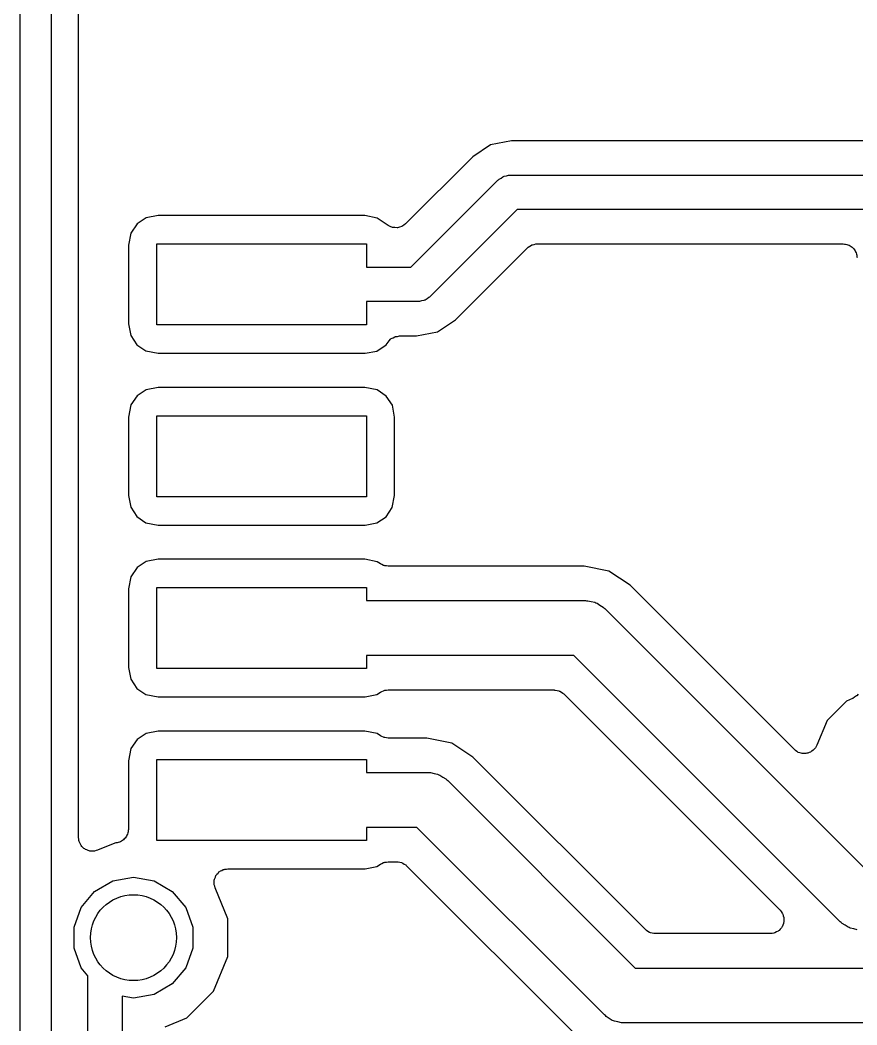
# Model space of a CAD drawing. Extents: x 25.3 to 49.5, y -85 to -25.3.
# Drawn here: x 25.29 to 31.47, y -70.12 to -62.69 of the extents above; entities that cross this region are included whole.
import ezdxf

# ---------------------------------------------------------------- set-up
doc = ezdxf.new("R2010")
doc.units = 0
doc.header["$MEASUREMENT"] = 0
doc.layers.add('BLACK', color=7, linetype='CONTINUOUS')

msp = doc.modelspace()

# ---------------------------------------------------------------- linework, layer by layer
at = {"layer": 'Black'}
for p, q in [((25.2857, -84.836), (25.2857, -25.4)), ((25.5143, -25.5143), (25.5143, -84.7217)), ((25.7175, -68.7311), (25.7175, -61.8705)), ((28.7622, -63.6117), (28.6307, -63.6996)), ((28.9172, -63.5809), (28.7622, -63.6117)), ((36.496, -63.5809), (28.9172, -63.5809)), ((28.6307, -63.6996), (28.1352, -64.195)), ((28.8174, -63.8721), (28.822, -63.8689)), ((28.822, -63.8689), (28.8256, -63.8646)), ((28.8256, -63.8646), (28.8399, -63.8563)), ((28.8399, -63.8563), (28.8535, -63.8468)), ((28.8535, -63.8468), (28.8589, -63.8454)), ((28.8589, -63.8454), (28.8638, -63.8426)), ((28.8638, -63.8426), (28.8801, -63.8397)), ((28.8801, -63.8397), (28.8961, -63.8354)), ((28.8961, -63.8354), (28.9017, -63.8359)), ((28.9017, -63.8359), (28.9072, -63.8349)), ((28.9072, -63.8349), (36.506, -63.8349)), ((28.1735, -64.516), (28.8174, -63.8721)), ((28.9598, -64.0889), (28.3159, -64.7328)), ((36.4534, -64.0889), (28.9598, -64.0889)), ((26.2182, -64.151), (26.1498, -64.1959)), ((26.3052, -64.1341), (26.2182, -64.151)), ((27.8347, -64.1341), (26.3052, -64.1341)), ((27.9247, -64.1521), (27.8347, -64.1341)), ((28.0065, -64.2074), (27.9247, -64.1521)), ((26.1498, -64.1959), (26.1043, -64.2634)), ((28.0219, -64.2142), (28.0065, -64.2074)), ((28.0371, -64.2213), (28.0219, -64.2142)), ((28.038, -64.2214), (28.0371, -64.2213)), ((28.0388, -64.2218), (28.038, -64.2214)), ((28.0555, -64.223), (28.0388, -64.2218)), ((28.0722, -64.2244), (28.0555, -64.223)), ((28.0731, -64.2242), (28.0722, -64.2244)), ((28.074, -64.2243), (28.0731, -64.2242)), ((28.0901, -64.2196), (28.074, -64.2243)), ((28.1063, -64.2153), (28.0901, -64.2196)), ((28.1071, -64.2148), (28.1063, -64.2153)), ((28.1079, -64.2145), (28.1071, -64.2148)), ((28.1215, -64.2047), (28.1079, -64.2145)), ((28.1352, -64.195), (28.1215, -64.2047)), ((26.1043, -64.2634), (26.0862, -64.3534)), ((26.0862, -64.3534), (26.0862, -64.933)), ((26.2954, -64.9427), (26.2954, -64.3433)), ((26.2954, -64.3433), (27.8448, -64.3433)), ((27.8448, -64.3433), (27.8448, -64.516)), ((28.5026, -64.9053), (29.0353, -64.3727)), ((29.0353, -64.3727), (29.0389, -64.3701)), ((29.0389, -64.3701), (29.0418, -64.3667)), ((29.0418, -64.3667), (29.0533, -64.36)), ((29.0533, -64.36), (29.0642, -64.3524)), ((29.0642, -64.3524), (29.0685, -64.3513)), ((29.0685, -64.3513), (29.0724, -64.349)), ((29.0724, -64.349), (29.0854, -64.3467)), ((29.0854, -64.3467), (29.0982, -64.3433)), ((29.0982, -64.3433), (29.1027, -64.3437)), ((29.1027, -64.3437), (29.1071, -64.3429)), ((29.1071, -64.3429), (31.3694, -64.3429)), ((31.3694, -64.3429), (31.3782, -64.3444)), ((31.3782, -64.3444), (31.3871, -64.3444)), ((31.3871, -64.3444), (31.3954, -64.3475)), ((31.3954, -64.3475), (31.4042, -64.349)), ((31.4042, -64.349), (31.4119, -64.3535)), ((31.4119, -64.3535), (31.4202, -64.3565)), ((31.4202, -64.3565), (31.427, -64.3622)), ((31.427, -64.3622), (31.4347, -64.3667)), ((31.4347, -64.3667), (31.4404, -64.3735)), ((31.4404, -64.3735), (31.4473, -64.3792)), ((31.4473, -64.3792), (31.4517, -64.3869)), ((31.4517, -64.3869), (31.4574, -64.3937)), ((31.4574, -64.3937), (31.4605, -64.4021)), ((31.4605, -64.4021), (31.4649, -64.4098)), ((31.4649, -64.4098), (31.4664, -64.4185)), ((31.4664, -64.4185), (31.4695, -64.4269)), ((31.4695, -64.4269), (31.4695, -64.4357)), ((31.4695, -64.4357), (31.471, -64.4445)), ((27.8448, -64.516), (28.1735, -64.516)), ((28.2744, -64.7595), (28.2695, -64.7623)), ((28.2798, -64.7581), (28.2744, -64.7595)), ((28.2934, -64.7486), (28.2798, -64.7581)), ((28.3077, -64.7403), (28.2934, -64.7486)), ((28.3113, -64.736), (28.3077, -64.7403)), ((28.3159, -64.7328), (28.3113, -64.736)), ((28.2261, -64.77), (27.8448, -64.77)), ((27.8448, -64.77), (27.8448, -64.9427)), ((28.2316, -64.769), (28.2261, -64.77)), ((28.2372, -64.7695), (28.2316, -64.769)), ((28.2532, -64.7652), (28.2372, -64.7695)), ((28.2695, -64.7623), (28.2532, -64.7652)), ((28.3711, -64.9932), (28.5026, -64.9053)), ((26.0862, -64.933), (26.1031, -65.0199)), ((27.8448, -64.9427), (26.2954, -64.9427)), ((26.1031, -65.0199), (26.148, -65.0883)), ((28.0048, -65.0688), (28.0146, -65.0586)), ((28.0146, -65.0586), (28.0237, -65.0478)), ((28.0237, -65.0478), (28.0268, -65.046)), ((28.0268, -65.046), (28.0293, -65.0434)), ((28.0293, -65.0434), (28.042, -65.0372)), ((28.042, -65.0372), (28.0542, -65.0301)), ((28.0542, -65.0301), (28.0578, -65.0295)), ((28.0578, -65.0295), (28.061, -65.0279)), ((28.061, -65.0279), (28.0751, -65.0265)), ((28.0751, -65.0265), (28.089, -65.024)), ((28.089, -65.024), (28.2161, -65.024)), ((28.2161, -65.024), (28.3711, -64.9932)), ((26.148, -65.0883), (26.2155, -65.1338)), ((27.922, -65.135), (27.9904, -65.0901)), ((27.9904, -65.0901), (28.0048, -65.0688)), ((26.2155, -65.1338), (26.3055, -65.1519)), ((26.3055, -65.1519), (27.835, -65.1519)), ((27.835, -65.1519), (27.922, -65.135)), ((26.2182, -65.421), (26.1498, -65.4659)), ((26.3052, -65.4041), (26.2182, -65.421)), ((27.8347, -65.4041), (26.3052, -65.4041)), ((27.9247, -65.4221), (27.8347, -65.4041)), ((27.9922, -65.4677), (27.9247, -65.4221)), ((26.1498, -65.4659), (26.1043, -65.5334)), ((28.0371, -65.5361), (27.9922, -65.4677)), ((26.1043, -65.5334), (26.0862, -65.6234)), ((28.054, -65.623), (28.0371, -65.5361)), ((26.0862, -65.6234), (26.0862, -66.203)), ((26.2954, -66.2127), (26.2954, -65.6133)), ((26.2954, -65.6133), (27.8448, -65.6133)), ((27.8448, -65.6133), (27.8448, -66.2127)), ((28.054, -66.2026), (28.054, -65.623)), ((26.0862, -66.203), (26.1031, -66.2899)), ((27.8448, -66.2127), (26.2954, -66.2127)), ((28.0359, -66.2926), (28.054, -66.2026)), ((26.1031, -66.2899), (26.148, -66.3583)), ((27.9904, -66.3601), (28.0359, -66.2926)), ((26.148, -66.3583), (26.2155, -66.4038)), ((27.922, -66.405), (27.9904, -66.3601)), ((26.2155, -66.4038), (26.3055, -66.4219)), ((26.3055, -66.4219), (27.835, -66.4219)), ((27.835, -66.4219), (27.922, -66.405)), ((26.2182, -66.691), (26.1498, -66.7359)), ((26.3052, -66.6741), (26.2182, -66.691)), ((27.8347, -66.6741), (26.3052, -66.6741)), ((27.9247, -66.6921), (27.8347, -66.6741)), ((27.9488, -66.7084), (27.9247, -66.6921)), ((26.1498, -66.7359), (26.1043, -66.8034)), ((27.9601, -66.7135), (27.9488, -66.7084)), ((27.9709, -66.7197), (27.9601, -66.7135)), ((27.9761, -66.7206), (27.9709, -66.7197)), ((27.981, -66.7228), (27.9761, -66.7206)), ((27.9934, -66.7236), (27.981, -66.7228)), ((28.0056, -66.7258), (27.9934, -66.7236)), ((29.4536, -66.7258), (28.0056, -66.7258)), ((29.6378, -66.7624), (29.4536, -66.7258)), ((29.794, -66.8668), (29.6378, -66.7624)), ((26.1043, -66.8034), (26.0862, -66.8934)), ((26.0862, -66.8934), (26.0862, -67.473)), ((26.2954, -67.4827), (26.2954, -66.8833)), ((26.2954, -66.8833), (27.8448, -66.8833)), ((27.8448, -66.8833), (27.8448, -66.9798)), ((31.0082, -68.081), (29.794, -66.8668)), ((27.8448, -66.9798), (29.4636, -66.9798)), ((29.4636, -66.9798), (29.4724, -66.9814)), ((29.4724, -66.9814), (29.4813, -66.9806)), ((29.4813, -66.9806), (29.5069, -66.9874)), ((29.5069, -66.9874), (29.5331, -66.9921)), ((29.5331, -66.9921), (29.5408, -66.9965)), ((29.5408, -66.9965), (29.5495, -66.9988)), ((29.5495, -66.9988), (29.5712, -67.0141)), ((29.5712, -67.0141), (29.5942, -67.0273)), ((29.5942, -67.0273), (29.6, -67.0342)), ((29.6, -67.0342), (29.6073, -67.0393)), ((29.6073, -67.0393), (31.575, -69.007)), ((29.3794, -67.3862), (27.8448, -67.3862)), ((27.8448, -67.3862), (27.8448, -67.4827)), ((31.3471, -69.3539), (29.3794, -67.3862)), ((26.0862, -67.473), (26.1031, -67.5599)), ((27.8448, -67.4827), (26.2954, -67.4827)), ((26.1031, -67.5599), (26.148, -67.6283)), ((26.148, -67.6283), (26.2155, -67.6739)), ((27.922, -67.675), (27.9496, -67.6569)), ((27.9496, -67.6569), (27.9604, -67.6522)), ((27.9604, -67.6522), (27.9706, -67.6463)), ((27.9706, -67.6463), (27.9765, -67.6453)), ((27.9765, -67.6453), (27.982, -67.6429)), ((27.982, -67.6429), (27.9938, -67.6422)), ((27.9938, -67.6422), (28.0054, -67.6402)), ((28.0054, -67.6402), (29.2321, -67.6402)), ((29.2321, -67.6402), (29.2365, -67.641)), ((29.2365, -67.641), (29.241, -67.6406)), ((29.241, -67.6406), (29.2538, -67.644)), ((29.2538, -67.644), (29.2669, -67.6463)), ((29.2669, -67.6463), (29.2708, -67.6486)), ((29.2708, -67.6486), (29.2751, -67.6497)), ((29.2751, -67.6497), (29.2859, -67.6573)), ((29.2859, -67.6573), (29.2974, -67.664)), ((26.2155, -67.6739), (26.3055, -67.6919)), ((26.3055, -67.6919), (27.835, -67.6919)), ((27.835, -67.6919), (27.922, -67.675)), ((29.2974, -67.664), (29.3003, -67.6674)), ((29.3003, -67.6674), (29.304, -67.67)), ((29.304, -67.67), (30.902, -69.268)), ((31.3924, -67.7226), (31.2495, -67.8655)), ((31.438, -67.7037), (31.3924, -67.7226)), ((31.4386, -67.7033), (31.438, -67.7037)), ((31.4393, -67.7032), (31.4386, -67.7033)), ((31.4534, -67.6939), (31.4393, -67.7032)), ((31.4678, -67.6848), (31.4534, -67.6939)), ((31.4682, -67.6842), (31.4678, -67.6848)), ((31.4688, -67.6838), (31.4682, -67.6842)), ((31.479, -67.6702), (31.4688, -67.6838)), ((31.2495, -67.8655), (31.1739, -68.0481)), ((26.3052, -67.9441), (26.2182, -67.961)), ((27.8347, -67.9441), (26.3052, -67.9441)), ((27.9247, -67.9621), (27.8347, -67.9441)), ((26.1498, -68.0059), (26.1043, -68.0734)), ((26.2182, -67.961), (26.1498, -68.0059)), ((27.9488, -67.9784), (27.9247, -67.9621)), ((27.9601, -67.9835), (27.9488, -67.9784)), ((27.9709, -67.9897), (27.9601, -67.9835)), ((27.9761, -67.9906), (27.9709, -67.9897)), ((27.981, -67.9928), (27.9761, -67.9906)), ((27.9934, -67.9936), (27.981, -67.9928)), ((28.0056, -67.9958), (27.9934, -67.9936)), ((28.2923, -67.9958), (28.0056, -67.9958)), ((28.4765, -68.0324), (28.2923, -67.9958)), ((26.1043, -68.0734), (26.0862, -68.1634)), ((28.6327, -68.1368), (28.4765, -68.0324)), ((31.0173, -68.0874), (31.0082, -68.081)), ((31.0255, -68.0949), (31.0173, -68.0874)), ((31.0316, -68.0974), (31.0255, -68.0949)), ((31.0371, -68.1013), (31.0316, -68.0974)), ((31.0478, -68.1041), (31.0371, -68.1013)), ((31.1164, -68.1026), (31.1064, -68.1073)), ((31.127, -68.0993), (31.1164, -68.1026)), ((31.1323, -68.0952), (31.127, -68.0993)), ((31.1383, -68.0924), (31.1323, -68.0952)), ((31.1462, -68.0846), (31.1383, -68.0924)), ((31.155, -68.0778), (31.1462, -68.0846)), ((31.1586, -68.0722), (31.155, -68.0778)), ((31.1633, -68.0675), (31.1586, -68.0722)), ((31.168, -68.0574), (31.1633, -68.0675)), ((31.1739, -68.0481), (31.168, -68.0574)), ((26.0862, -68.1634), (26.0862, -68.6708)), ((26.2954, -68.7527), (26.2954, -68.1533)), ((26.2954, -68.1533), (27.8448, -68.1533)), ((27.8448, -68.1533), (27.8448, -68.2498)), ((29.9075, -69.4116), (28.6327, -68.1368)), ((31.0581, -68.1084), (31.0478, -68.1041)), ((31.0647, -68.1087), (31.0581, -68.1084)), ((31.0712, -68.1104), (31.0647, -68.1087)), ((31.0822, -68.1094), (31.0712, -68.1104)), ((31.0933, -68.1099), (31.0822, -68.1094)), ((31.0997, -68.1079), (31.0933, -68.1099)), ((31.1064, -68.1073), (31.0997, -68.1079)), ((27.8448, -68.2498), (28.3023, -68.2498)), ((28.3023, -68.2498), (28.3111, -68.2514)), ((28.3111, -68.2514), (28.32, -68.2506)), ((28.32, -68.2506), (28.3456, -68.2574)), ((28.3456, -68.2574), (28.3718, -68.2621)), ((28.3718, -68.2621), (28.3795, -68.2665)), ((28.3795, -68.2665), (28.3882, -68.2688)), ((28.3882, -68.2688), (28.4099, -68.2841)), ((28.4099, -68.2841), (28.4329, -68.2973)), ((28.4329, -68.2973), (28.4387, -68.3042)), ((28.4387, -68.3042), (28.446, -68.3093)), ((28.446, -68.3093), (29.8321, -69.6954)), ((26.0816, -68.6968), (26.0801, -68.7055)), ((26.0847, -68.6885), (26.0816, -68.6968)), ((26.0862, -68.6708), (26.0847, -68.6796)), ((26.0847, -68.6796), (26.0847, -68.6885)), ((28.2181, -68.6562), (27.8448, -68.6562)), ((27.8448, -68.6562), (27.8448, -68.7527)), ((29.6042, -70.0423), (28.2181, -68.6562)), ((25.7194, -68.742), (25.7175, -68.7311)), ((25.7199, -68.753), (25.7194, -68.742)), ((25.7225, -68.7592), (25.7199, -68.753)), ((25.7236, -68.7659), (25.7225, -68.7592)), ((25.7291, -68.7754), (25.7236, -68.7659)), ((25.9858, -68.7722), (25.8579, -68.825)), ((25.9933, -68.7708), (25.9858, -68.7722)), ((26.0023, -68.7708), (25.9933, -68.7708)), ((26.0106, -68.7678), (26.0023, -68.7708)), ((26.0193, -68.7663), (26.0106, -68.7678)), ((26.027, -68.7618), (26.0193, -68.7663)), ((26.0354, -68.7588), (26.027, -68.7618)), ((26.0422, -68.7531), (26.0354, -68.7588)), ((26.0499, -68.7487), (26.0422, -68.7531)), ((26.0556, -68.7418), (26.0499, -68.7487)), ((26.0625, -68.7361), (26.0556, -68.7418)), ((26.0669, -68.7284), (26.0625, -68.7361)), ((26.0726, -68.7217), (26.0669, -68.7284)), ((26.0756, -68.7133), (26.0726, -68.7217)), ((26.0801, -68.7055), (26.0756, -68.7133)), ((27.8448, -68.7527), (26.2954, -68.7527)), ((25.7334, -68.7856), (25.7291, -68.7754)), ((25.7379, -68.7906), (25.7334, -68.7856)), ((25.7413, -68.7964), (25.7379, -68.7906)), ((25.7497, -68.8035), (25.7413, -68.7964)), ((25.7572, -68.8117), (25.7497, -68.8035)), ((25.7631, -68.8148), (25.7572, -68.8117)), ((25.7683, -68.8191), (25.7631, -68.8148)), ((25.7787, -68.8229), (25.7683, -68.8191)), ((25.7885, -68.828), (25.7787, -68.8229)), ((25.7951, -68.8289), (25.7885, -68.828)), ((25.8015, -68.8312), (25.7951, -68.8289)), ((25.8125, -68.8312), (25.8015, -68.8312)), ((25.8234, -68.8326), (25.8125, -68.8312)), ((25.83, -68.8312), (25.8234, -68.8326)), ((25.8367, -68.8312), (25.83, -68.8312)), ((25.8471, -68.8274), (25.8367, -68.8312)), ((25.8579, -68.825), (25.8471, -68.8274)), ((27.9604, -68.9222), (27.9706, -68.9163)), ((27.9706, -68.9163), (27.9765, -68.9153)), ((27.9765, -68.9153), (27.982, -68.9129)), ((27.982, -68.9129), (27.9938, -68.9122)), ((27.9938, -68.9122), (28.0054, -68.9102)), ((28.0054, -68.9102), (28.0708, -68.9102)), ((28.0708, -68.9102), (28.0752, -68.911)), ((28.0752, -68.911), (28.0797, -68.9106)), ((28.0797, -68.9106), (28.0925, -68.914)), ((28.0925, -68.914), (28.1056, -68.9163)), ((28.1056, -68.9163), (28.1095, -68.9186)), ((28.1095, -68.9186), (28.1138, -68.9197)), ((28.1138, -68.9197), (28.1246, -68.9273)), ((26.7404, -69.0016), (26.7485, -68.9941)), ((26.7485, -68.9941), (26.7556, -68.9857)), ((26.7556, -68.9857), (26.7615, -68.9823)), ((26.7615, -68.9823), (26.7664, -68.9778)), ((26.7664, -68.9778), (26.7766, -68.9735)), ((26.7766, -68.9735), (26.7862, -68.968)), ((26.7862, -68.968), (26.7928, -68.9668)), ((26.7928, -68.9668), (26.799, -68.9643)), ((26.799, -68.9643), (26.8101, -68.9638)), ((26.8101, -68.9638), (26.8209, -68.9619)), ((26.8209, -68.9619), (27.835, -68.9619)), ((27.835, -68.9619), (27.922, -68.945)), ((27.922, -68.945), (27.9496, -68.9269)), ((27.9496, -68.9269), (27.9604, -68.9222)), ((28.1246, -68.9273), (28.1361, -68.934)), ((28.1361, -68.934), (28.139, -68.9374)), ((28.139, -68.9374), (28.1427, -68.94)), ((28.1427, -68.94), (29.4175, -70.2148)), ((25.8368, -69.1292), (25.971, -69.0517)), ((25.971, -69.0517), (26.1236, -69.0248)), ((26.1236, -69.0248), (26.2762, -69.0517)), ((26.2762, -69.0517), (26.4104, -69.1292)), ((26.7194, -69.0678), (26.7209, -69.0569)), ((26.7209, -69.0744), (26.7194, -69.0678)), ((26.7209, -69.0458), (26.7232, -69.0395)), ((26.7209, -69.0569), (26.7209, -69.0458)), ((26.7232, -69.0395), (26.7241, -69.0329)), ((26.7241, -69.0329), (26.7292, -69.0231)), ((26.7292, -69.0231), (26.7329, -69.0127)), ((26.7329, -69.0127), (26.7373, -69.0075)), ((26.7373, -69.0075), (26.7404, -69.0016)), ((25.7372, -69.2479), (25.8368, -69.1292)), ((26.4104, -69.1292), (26.51, -69.2479)), ((26.7209, -69.0811), (26.7209, -69.0744)), ((26.7246, -69.0915), (26.7209, -69.0811)), ((26.727, -69.1023), (26.7246, -69.0915)), ((26.8222, -69.3327), (26.727, -69.1023)), ((25.6842, -69.3935), (25.7372, -69.2479)), ((26.51, -69.2479), (26.563, -69.3935)), ((30.902, -69.268), (30.9096, -69.2788)), ((30.9096, -69.2788), (30.9181, -69.289)), ((30.9181, -69.289), (30.9197, -69.2932)), ((26.822, -69.6105), (26.8222, -69.3327)), ((30.9197, -69.2932), (30.9222, -69.2969)), ((30.9222, -69.2969), (30.9257, -69.3097)), ((30.9283, -69.3661), (30.9227, -69.3781)), ((30.9257, -69.3097), (30.9302, -69.3222)), ((30.9287, -69.3616), (30.9283, -69.3661)), ((30.9302, -69.3574), (30.9287, -69.3616)), ((30.9302, -69.3222), (30.9302, -69.3266)), ((30.9302, -69.3266), (30.9314, -69.3309)), ((30.9314, -69.3309), (30.9302, -69.3442)), ((30.9302, -69.3442), (30.9302, -69.3574)), ((31.3544, -69.359), (31.3471, -69.3539)), ((31.3602, -69.3659), (31.3544, -69.359)), ((31.3832, -69.3791), (31.3602, -69.3659)), ((25.6842, -69.5485), (25.6842, -69.3935)), ((26.563, -69.3935), (26.563, -69.5485)), ((29.9112, -69.4142), (29.9075, -69.4116)), ((29.9141, -69.4176), (29.9112, -69.4142)), ((29.9255, -69.4243), (29.9141, -69.4176)), ((29.9364, -69.4319), (29.9255, -69.4243)), ((29.9407, -69.433), (29.9364, -69.4319)), ((29.9446, -69.4353), (29.9407, -69.433)), ((29.9577, -69.4376), (29.9446, -69.4353)), ((29.9705, -69.441), (29.9577, -69.4376)), ((29.975, -69.4406), (29.9705, -69.441)), ((29.9794, -69.4414), (29.975, -69.4406)), ((30.8432, -69.4391), (30.8301, -69.4414)), ((30.8564, -69.4379), (30.8432, -69.4391)), ((30.8605, -69.436), (30.8564, -69.4379)), ((30.8649, -69.4353), (30.8605, -69.436)), ((30.8764, -69.4286), (30.8649, -69.4353)), ((30.8884, -69.423), (30.8764, -69.4286)), ((30.8916, -69.4199), (30.8884, -69.423)), ((30.8954, -69.4176), (30.8916, -69.4199)), ((30.904, -69.4075), (30.8954, -69.4176)), ((30.9134, -69.3981), (30.904, -69.4075)), ((30.9153, -69.394), (30.9134, -69.3981)), ((30.9181, -69.3906), (30.9153, -69.394)), ((30.9227, -69.3781), (30.9181, -69.3906)), ((31.4049, -69.3944), (31.3832, -69.3791)), ((31.4136, -69.3967), (31.4049, -69.3944)), ((31.4213, -69.4011), (31.4136, -69.3967)), ((31.4475, -69.4058), (31.4213, -69.4011)), ((31.4731, -69.4126), (31.4475, -69.4058)), ((30.8301, -69.4414), (29.9794, -69.4414)), ((25.7372, -69.6941), (25.6842, -69.5485)), ((26.563, -69.5485), (26.51, -69.6941)), ((26.7154, -69.8672), (26.822, -69.6105)), ((25.7871, -69.7536), (25.7372, -69.6941)), ((26.51, -69.6941), (26.4104, -69.8128)), ((29.8321, -69.6954), (42.8376, -69.6954)), ((25.7871, -72.263), (25.7871, -69.7536)), ((26.4104, -69.8128), (26.2762, -69.8903)), ((26.5188, -70.0635), (26.7154, -69.8672)), ((26.1236, -69.9172), (26.0411, -69.9027)), ((26.0411, -69.9027), (26.0411, -72.136)), ((26.2762, -69.8903), (26.1236, -69.9172)), ((26.3579, -70.13), (26.5188, -70.0635)), ((29.6115, -70.0474), (29.6042, -70.0423)), ((29.6173, -70.0543), (29.6115, -70.0474)), ((29.6403, -70.0675), (29.6173, -70.0543)), ((29.662, -70.0828), (29.6403, -70.0675)), ((29.6707, -70.0851), (29.662, -70.0828)), ((29.6784, -70.0895), (29.6707, -70.0851)), ((29.7046, -70.0942), (29.6784, -70.0895)), ((29.7302, -70.101), (29.7046, -70.0942)), ((29.7391, -70.1002), (29.7302, -70.101)), ((29.7479, -70.1018), (29.7391, -70.1002)), ((42.9218, -70.1018), (29.7479, -70.1018))]:
    msp.add_line(p, q, dxfattribs=at)
msp.add_circle((26.1236, -69.471), 0.3175, dxfattribs=at)

doc.saveas('drawing.dxf')
